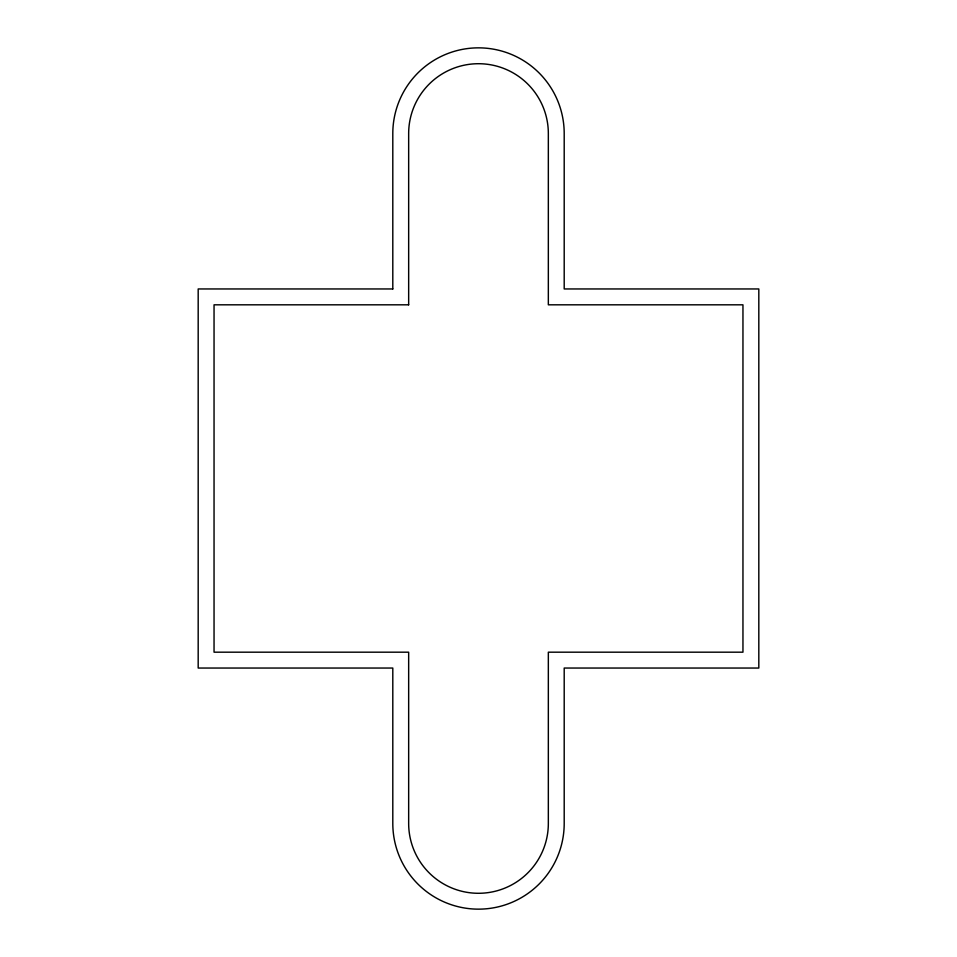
<?xml version="1.0" encoding="UTF-8"?>
<svg xmlns="http://www.w3.org/2000/svg" width="957" height="957" viewBox="0 0 957 957"><rect width="100%" height="100%" fill="white"/><g stroke="black" fill="none" stroke-linecap="round" stroke-linejoin="round"><path stroke-width="1.44" d="M392.801 288.954L198.183 288.954L198.183 668.046L392.801 668.046L392.801 823.451A85.699 85.699 0 0 0 478.5 909.15A85.699 85.699 0 0 0 564.199 823.451L564.199 668.046L758.817 668.046L758.817 288.954L564.199 288.954L564.199 133.549A85.699 85.699 0 0 0 478.5 47.85A85.699 85.699 0 0 0 392.801 133.549L392.801 288.954M408.663 304.816L214.045 304.816L214.045 652.184L408.663 652.184L408.663 823.451A69.837 69.837 0 0 0 478.5 893.288A69.837 69.837 0 0 0 548.337 823.451L548.337 652.184L742.955 652.184L742.955 304.816L548.337 304.816L548.337 133.549A69.837 69.837 0 0 0 478.5 63.712A69.837 69.837 0 0 0 408.663 133.549L408.663 304.816"/></g></svg>
